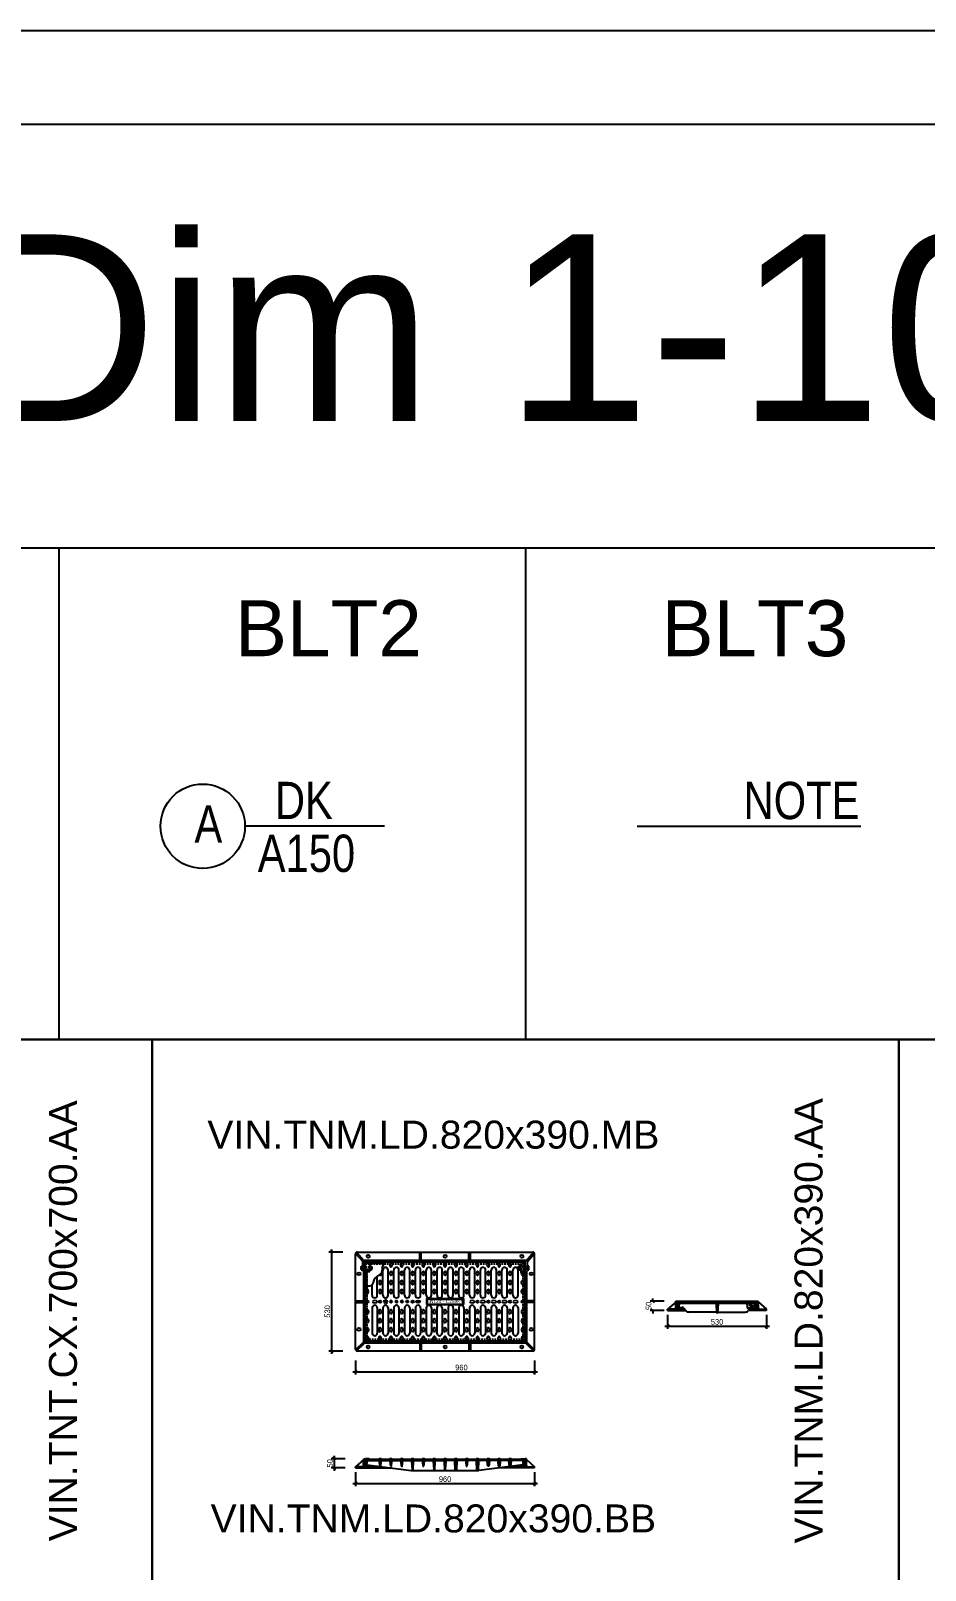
# Model space of a CAD drawing. Header units: feet. Extents: x 0 to 46220, y -100 to 29800.
# Drawn here: x 9349 to 14142, y 21449 to 29700 of the extents above; entities that cross this region are included whole.
import ezdxf
from ezdxf.enums import TextEntityAlignment as Align

# ---------------------------------------------------------------- set-up
doc = ezdxf.new("R2010")
doc.units = ezdxf.units.FT
doc.header["$MEASUREMENT"] = 0
doc.linetypes.add('HIDDEN2', pattern=[4.7625, 3.175, -1.5875])
doc.layers.get('Defpoints').update_dxf_attribs({"color": 8})
for name, color, linetype in [('1', 1, 'Continuous'), ('VHG-140', 140, 'Continuous'), ('VHG-Dim', 140, 'Continuous'), ('VHG-Nap2', 125, 'Continuous'), ('VHG-Nap3', 251, 'Continuous'), ('VHG-Nap4', 7, 'Continuous'), ('VHG-Text', 7, 'Continuous'), ('VHG-Thep', 1, 'Continuous'), ('VHG-VL', 251, 'Continuous')]:
    doc.layers.add(name, color=color, linetype=linetype)
doc.styles.add('Arial', font='arial.ttf')
doc.styles.add('VHG-Unicode.Bold', font='arial.ttf', dxfattribs={"width": 0.8})
doc.styles.add('VHG-Unicode.Regular', font='arial.ttf', dxfattribs={"width": 0.8})
doc.dimstyles.new('VHG1-15', dxfattribs={"dimscale": 150, "dimtxt": 0.2, "dimasz": 0.1, "dimexe": 0.1, "dimexo": 0.1, "dimgap": 0.05, "dimtad": 1, "dimdec": 0, "dimzin": 0, "dimdsep": 46, "dimtxsty": 'VHG-Unicode.Regular', "dimblk": 'OBLIQUE', "dimcen": 0.1, "dimdle": 0.1, "dimclrd": 140, "dimclre": 140, "dimclrt": 7, "dimaunit": 1, "dimadec": 3, "dimazin": 0, "dimtfac": 1, "dimtdec": 0, "dimtix": 1, "dimtofl": 0, "dimtmove": 0, "dimatfit": 3, "dimldrblk": 'DOTSMALL', "dimfxl": 0.4, "dimfxlon": 1, "dimtolj": 1, "dimtzin": 0, "dimarcsym": 0})
pattern_1 = [(45, (-3234.2243, 59992.365), (-3.5355339, 3.5355339), [])]
pattern_2 = [(45, (-3234.2243, 59427.1965), (-3.5355339, 3.5355339), [])]
pattern_3 = [(45, (59992.365, 3925.094), (-3.5355339, 3.5355339), [])]

# ---------------------------------------------------------------- blocks, each defined once
blk = doc.blocks.new('_Oblique')
at = {"layer": 'VHG-Dim', "linetype": 'ByBlock', "lineweight": -2}
blk.add_line((-0.5, -0.5), (0.5, 0.5), dxfattribs=at)
blk = doc.blocks.new('*D384')
at = {"layer": 'Defpoints', "color": 0, "transparency": 16777216}
for p in [(11089.2, 22633.4), (12049.2, 22633.4), (12049.2, 22512.3)]:
    blk.add_point(p, dxfattribs=at)
at = {"layer": 'VHG-Dim', "color": 140, "lineweight": -2, "transparency": 16777216}
for p, q in [((11089.2, 22572.3), (11089.2, 22497.3)), ((12049.2, 22572.3), (12049.2, 22497.3)), ((11074.2, 22512.3), (12064.2, 22512.3))]:
    blk.add_line(p, q, dxfattribs=at)
at = {"layer": 'VHG-Dim', "color": 140, "lineweight": -2, "transparency": 16777216, "xscale": 15, "yscale": 15, "zscale": 15, "rotation": 180}
blk.add_blockref('_Oblique', (11089.2, 22512.3), dxfattribs=at)
at = {"layer": 'VHG-Dim', "color": 140, "lineweight": -2, "transparency": 16777216, "xscale": 15, "yscale": 15, "zscale": 15}
blk.add_blockref('_Oblique', (12049.2, 22512.3), dxfattribs=at)
at = {"layer": 'VHG-Dim', "color": 7, "transparency": 16777216, "insert": (11656.9, 22534.8), "char_height": 30, "attachment_point": 5, "style": 'VHG-Unicode.Regular'}
blk.add_mtext('\\A1;960', dxfattribs=at)
blk = doc.blocks.new('_DotSmall')
at = {"layer": 'VHG-Thep', "linetype": 'ByBlock', "const_width": 0.5}
blk.add_lwpolyline([(-0.0625, 0, 1), (0.0625, 0, 1)], format="xyb", close=True, dxfattribs=at)
blk = doc.blocks.new('*D385')
at = {"layer": 'Defpoints', "color": 0, "transparency": 16777216}
for p in [(11099.2, 23153.4), (10960.8, 22623.4), (11099.2, 22623.4)]:
    blk.add_point(p, dxfattribs=at)
at = {"layer": 'VHG-Dim', "color": 140, "lineweight": -2, "transparency": 16777216}
for p, q in [((11020.8, 23153.4), (10945.8, 23153.4)), ((10960.8, 23168.4), (10960.8, 22608.4)), ((11020.8, 22623.4), (10945.8, 22623.4))]:
    blk.add_line(p, q, dxfattribs=at)
at = {"layer": 'VHG-Dim', "color": 140, "lineweight": -2, "transparency": 16777216, "xscale": 15, "yscale": 15, "zscale": 15}
for p, rotation in [((10960.8, 23153.4), 90), ((10960.8, 22623.4), 270)]:
    blk.add_blockref('_Oblique', p, dxfattribs=dict(at, rotation=rotation))
at = {"layer": 'VHG-Dim', "color": 7, "transparency": 16777216, "insert": (10938.3, 22835.8), "char_height": 30, "attachment_point": 5, "rotation": 90, "style": 'VHG-Unicode.Regular'}
blk.add_mtext('\\A1;530', dxfattribs=at)
blk = doc.blocks.new('*D386')
at = {"layer": 'Defpoints', "color": 0, "transparency": 16777216}
for p in [(11133.2, 22046.5), (10974.6, 21996.5), (11089.2, 21996.5)]:
    blk.add_point(p, dxfattribs=at)
at = {"layer": 'VHG-Dim', "color": 140, "lineweight": -2, "transparency": 16777216}
for p, q in [((11034.6, 22046.5), (10959.6, 22046.5)), ((10974.6, 22061.5), (10974.6, 21981.5)), ((11034.6, 21996.5), (10959.6, 21996.5))]:
    blk.add_line(p, q, dxfattribs=at)
at = {"layer": 'VHG-Dim', "color": 140, "lineweight": -2, "transparency": 16777216, "xscale": 15, "yscale": 15, "zscale": 15}
for p, rotation in [((10974.6, 22046.5), 90), ((10974.6, 21996.5), 270)]:
    blk.add_blockref('_Oblique', p, dxfattribs=dict(at, rotation=rotation))
at = {"layer": 'VHG-Dim', "color": 7, "transparency": 16777216, "insert": (10952.1, 22021.5), "char_height": 30, "attachment_point": 5, "rotation": 90, "style": 'VHG-Unicode.Regular'}
blk.add_mtext('\\A1;50', dxfattribs=at)
blk = doc.blocks.new('VIN.TNM.LD.820x390.MB')
at = {"layer": 'VHG-Nap3', "linetype": 'ByBlock', "ltscale": 3}
h = blk.add_hatch(dxfattribs=at)
h.set_pattern_fill('ANSI31', color=256, scale=40, style=0)
h.set_pattern_definition(pattern_1)
edge = h.paths.add_edge_path()
edge.add_spline(control_points=[(-327.3, 202.3), (-324.9, 205.5), (-322.2, 208.8), (-319.3, 212)], knot_values=[40.641314, 40.641314, 40.641314, 40.641314, 48.293664, 48.293664, 48.293664, 48.293664], degree=3, periodic=0)
edge.add_line((-319.3, 212), (-427, 212))
edge.add_line((-427, 212), (-427, 202.3))
edge.add_line((-427, 202.3), (-327.3, 202.3))
h = blk.add_hatch(dxfattribs=at)
h.set_pattern_fill('ANSI31', color=256, scale=40, style=0)
h.set_pattern_definition(pattern_1)
edge = h.paths.add_edge_path()
edge.add_arc((-412, 157), 5, 90, 180, ccw=False)
edge.add_line((-412, 162), (-404, 162))
edge.add_line((-404, 162), (-404, 171.5))
edge.add_line((-404, 171.5), (-427, 171.5))
edge.add_line((-427, 171.5), (-427, 84.5))
edge.add_spline(control_points=[(-427, 84.5), (-423.6, 84.1), (-420.2, 83.6), (-417, 83.2)], knot_values=[208.523486, 208.523486, 208.523486, 208.523486, 217.838364, 217.838364, 217.838364, 217.838364], degree=3, periodic=0)
edge.add_line((-417, 83.2), (-417, 157))
h = blk.add_hatch(dxfattribs=at)
h.set_pattern_fill('ANSI31', color=256, scale=40, style=0)
h.set_pattern_definition(pattern_1)
h.paths.add_polyline_path([(-316.2, 3.9), (-319, 12.5), (-321.8, 3.9), (-330.9, 3.9), (-323.5, -1.5), (-326.3, -10.1), (-319, -4.8), (-311.7, -10.1), (-314.5, -1.5), (-307.1, 3.9)])
h = blk.add_hatch(dxfattribs=at)
h.set_pattern_fill('ANSI31', color=256, scale=40, style=0)
h.set_pattern_definition(pattern_1)
h.paths.add_polyline_path([(-288, 2.8), (-290, 9), (-292, 2.8), (-298.6, 2.8), (-293.3, -1.1), (-295.3, -7.3), (-290, -3.4), (-284.7, -7.3), (-286.7, -1.1), (-281.4, 2.8)])
h = blk.add_hatch(dxfattribs=at)
h.set_pattern_fill('ANSI31', color=256, scale=40, style=0)
h.set_pattern_definition(pattern_1)
h.paths.add_polyline_path([(-259, 2.8), (-261, 9), (-263, 2.8), (-269.6, 2.8), (-264.3, -1.1), (-266.3, -7.3), (-261, -3.4), (-255.7, -7.3), (-257.7, -1.1), (-252.4, 2.8)])
h = blk.add_hatch(dxfattribs=at)
h.set_pattern_fill('ANSI31', color=256, scale=40, style=0)
h.set_pattern_definition(pattern_1)
h.paths.add_polyline_path([(-230, 2.8), (-232, 9), (-234, 2.8), (-240.6, 2.8), (-235.3, -1.1), (-237.3, -7.3), (-232, -3.4), (-226.7, -7.3), (-228.7, -1.1), (-223.4, 2.8)])
h = blk.add_hatch(dxfattribs=at)
h.set_pattern_fill('ANSI31', color=256, scale=40, style=0)
h.set_pattern_definition(pattern_1)
h.paths.add_polyline_path([(-201, 2.8), (-203, 9), (-205, 2.8), (-211.6, 2.8), (-206.3, -1.1), (-208.3, -7.3), (-203, -3.4), (-197.7, -7.3), (-199.7, -1.1), (-194.4, 2.8)])
at = {"layer": 'VHG-Nap2', "linetype": 'ByBlock', "ltscale": 3}
for p, q in [((-449, 180), (-449, 187.3)), ((-449, 172.7), (-449, 180)), ((-447.6, 190), (-441, 190)), ((-447.6, 184.6), (-441, 184.6)), ((-447.6, 175.4), (-441, 175.4)), ((-447.6, 170), (-441, 170))]:
    blk.add_line(p, q, dxfattribs=at)
at = {"layer": 'VHG-Nap2', "linetype": 'HIDDEN2', "ltscale": 3}
for p, q in [((-441, 187), (-404, 187)), ((-441, 173), (-404, 173)), ((-404, 180), (-404, 187.3)), ((-404, 172.7), (-404, 180)), ((-402.6, 190), (-396, 190)), ((-402.6, 184.6), (-396, 184.6)), ((-402.6, 175.4), (-396, 175.4)), ((-402.6, 170), (-396, 170)), ((-394.6, 180), (-394.6, 187.3)), ((-394.6, 187), (-392, 187)), ((-394.6, 172.7), (-394.6, 180)), ((-394.6, 173), (-392, 173)), ((-392, 187), (-392, 173)), ((-392, 187), (-390.7, 185.3)), ((-392, 173), (-390.7, 174.7)), ((-390.7, 174.7), (-390.7, 185.3)), ((392, 187), (390.7, 185.3)), ((390.7, 174.7), (390.7, 185.3)), ((392, 173), (390.7, 174.7)), ((394.6, 187), (392, 187)), ((392, 187), (392, 173)), ((394.6, 173), (392, 173)), ((394.6, 180), (394.6, 187.3)), ((394.6, 172.7), (394.6, 180)), ((396, 190), (402.6, 190)), ((396, 184.6), (402.6, 184.6)), ((396, 175.4), (402.6, 175.4)), ((396, 170), (402.6, 170)), ((403, 201.5), (427, 201.5)), ((403, 170.5), (427, 170.5)), ((404, 180), (404, 187.3)), ((441, 187), (404, 187)), ((404, 172.7), (404, 180)), ((441, 173), (404, 173)), ((447.6, 190), (441, 190)), ((447.6, 184.6), (441, 184.6)), ((447.6, 175.4), (441, 175.4)), ((447.6, 170), (441, 170)), ((449, 180), (449, 187.3)), ((449, 172.7), (449, 180))]:
    blk.add_line(p, q, dxfattribs=at)
blk.add_lwpolyline([(-427, 202.3), (403, 202.3), (403, 162), (412, 162, -0.414214), (417, 157), (417, -202.3), (-417, -202.3), (-417, 157, -0.414214), (-412, 162), (-404, 162), (-404, 202.3)], format="xyb", dxfattribs=at)
at = {"layer": 'VHG-Nap2', "linetype": 'ByBlock', "ltscale": 3}
for centre, radius, start, end in [((-445.7, 187.3), 3.28, 124.38614, 235.61386), ((-440.9, 180), 8.11, 145.48649, 214.51351), ((-445.7, 172.7), 3.28, 124.38614, 235.61386)]:
    blk.add_arc(centre, radius, start, end, dxfattribs=at)
at = {"layer": 'VHG-Nap2', "linetype": 'HIDDEN2', "ltscale": 3}
for centre, radius, start, end in [((-400.7, 187.3), 3.28, 124.38614, 235.61386), ((-395.9, 180), 8.11, 145.48649, 214.51351), ((-400.7, 172.7), 3.28, 124.38614, 235.61386), ((-397.9, 187.3), 3.28, 304.38614, 55.61386), ((-402.7, 180), 8.11, 325.48649, 34.51351), ((-397.9, 172.7), 3.28, 304.38614, 55.61386), ((397.9, 187.3), 3.28, 124.38614, 235.61386), ((402.7, 180), 8.11, 145.48649, 214.51351), ((397.9, 172.7), 3.28, 124.38614, 235.61386), ((400.7, 187.3), 3.28, 304.38614, 55.61386), ((395.9, 180), 8.11, 325.48649, 34.51351), ((400.7, 172.7), 3.28, 304.38614, 55.61386), ((445.7, 187.3), 3.28, 304.38614, 55.61386), ((440.9, 180), 8.11, 325.48649, 34.51351), ((445.7, 172.7), 3.28, 304.38614, 55.61386)]:
    blk.add_arc(centre, radius, start, end, dxfattribs=at)
at = {"layer": 'VHG-Nap2', "ltscale": 3}
blk.add_open_spline([(-319.3, 212), (-323.9, 206.9), (-343.3, 182.7), (-329.4, 150.1), (-382.9, 131.6), (-388.6, 76.8), (-416, 83.2), (-427, 84.5)], degree=3, knots=[40.641314, 40.641314, 40.641314, 40.641314, 52.832525, 96.236405, 139.884612, 187.848975, 217.838364, 217.838364, 217.838364, 217.838364], dxfattribs=at)
at = {"layer": 'VHG-Nap4', "ltscale": 3}
for p, q in [((-480, -255), (-480, 255)), ((-479.3, 258.6), (-441, 214.9)), ((-473.7, 264.3), (-435.7, 221)), ((-470, 265), (470, 265)), ((-135.8, 221), (-135.8, 265)), ((-127.8, 221), (-127.8, 265)), ((127.8, 221), (127.8, 265)), ((135.8, 221), (135.8, 265)), ((435.7, 221), (473.7, 264.3)), ((441, 214.9), (479.3, 258.6)), ((480, -255), (480, 255)), ((441, 221), (-441, 221)), ((-441, 162.3), (-441, 221)), ((430, 215), (-430, 215)), ((-430, -215), (-430, 215)), ((-427, -212), (-427, 212)), ((427, 212), (-427, 212)), ((-404, 171.5), (-427, 171.5)), ((-333, 34), (-333, 169)), ((-305, 34), (-305, 169)), ((-275, 34), (-275, 169)), ((-247, 34), (-247, 169)), ((-217, 34), (-217, 169)), ((-189, 34), (-189, 169)), ((-159, 34), (-159, 169)), ((-131, 34), (-131, 169)), ((-101, 34), (-101, 169)), ((-73, 34), (-73, 169)), ((-43, 34), (-43, 169)), ((-15, 34), (-15, 169)), ((15, 34), (15, 169)), ((43, 34), (43, 169)), ((73, 34), (73, 169)), ((101, 34), (101, 169)), ((131, 34), (131, 169)), ((159, 34), (159, 169)), ((189, 34), (189, 169)), ((217, 34), (217, 169)), ((247, 34), (247, 169)), ((275, 34), (275, 169)), ((305, 34), (305, 169)), ((333, 34), (333, 169)), ((363, 34), (363, 169)), ((391, 34), (391, 169)), ((427, -212), (427, 212)), ((430, -215), (430, 215)), ((441, 162.3), (441, 221)), ((-441, 162.3), (-436, 162.3)), ((-436, -223), (-436, 162.3)), ((-391, 34), (-391, 92.1)), ((-363, 34), (-363, 135.8)), ((438, -223), (438, 162.3)), ((441, 162.3), (438, 162.3)), ((-480, 4), (-438, 4)), ((-100, 16), (100, 16)), ((-100, 16), (-100, -16)), ((-97.5, 13.5), (97.5, 13.5)), ((-97.5, 13.5), (-97.5, -13.5)), ((97.5, -13.5), (97.5, 13.5)), ((100, -16), (100, 16)), ((480, 4), (438, 4)), ((-480, -4), (-438, -4)), ((-391, -34), (-391, -169)), ((-363, -34), (-363, -169)), ((-333, -34), (-333, -169)), ((-305, -34), (-305, -169)), ((-275, -34), (-275, -169)), ((-247, -34), (-247, -169)), ((-217, -34), (-217, -169)), ((-189, -34), (-189, -169)), ((-159, -34), (-159, -169)), ((-131, -34), (-131, -169)), ((-101, -34), (-101, -169)), ((-100, -16), (100, -16)), ((-97.5, -13.5), (97.5, -13.5)), ((-73, -34), (-73, -169)), ((-44, -34), (-44, -169)), ((-16, -34), (-16, -169)), ((16, -34), (16, -169)), ((44, -34), (44, -169)), ((73, -34), (73, -169)), ((101, -34), (101, -169)), ((131, -34), (131, -169)), ((159, -34), (159, -169)), ((189, -34), (189, -169)), ((217, -34), (217, -169)), ((247, -34), (247, -169)), ((275, -34), (275, -169)), ((305, -34), (305, -169)), ((333, -34), (333, -169)), ((363, -34), (363, -169)), ((391, -34), (391, -169)), ((480, -4), (438, -4)), ((-479.3, -258.7), (-436, -215.3)), ((-473.7, -264.3), (-432.3, -223)), ((438, -223), (-436, -223)), ((430, -215), (-430, -215)), ((427, -212), (-427, -212)), ((-135.8, -223), (-135.8, -265)), ((-127.8, -223), (-127.8, -265)), ((127.8, -223), (127.8, -265)), ((135.8, -223), (135.8, -265)), ((473.7, -264.3), (432.3, -223)), ((479.3, -258.7), (438, -217.3)), ((470, -265), (-470, -265))]:
    blk.add_line(p, q, dxfattribs=at)
at = {"layer": 'VHG-Nap4'}
for p, q in [((-330.9, 3.9), (-321.8, 3.9)), ((-330.9, 3.9), (-323.5, -1.5)), ((-319, 12.5), (-321.8, 3.9)), ((-319, 12.5), (-316.2, 3.9)), ((-316.2, 3.9), (-307.1, 3.9)), ((-307.1, 3.9), (-314.5, -1.5)), ((-298.6, 2.8), (-292, 2.8)), ((-298.6, 2.8), (-293.3, -1.1)), ((-290, 9), (-292, 2.8)), ((-290, 9), (-288, 2.8)), ((-288, 2.8), (-281.4, 2.8)), ((-281.4, 2.8), (-286.7, -1.1)), ((-269.6, 2.8), (-263, 2.8)), ((-269.6, 2.8), (-264.3, -1.1)), ((-261, 9), (-263, 2.8)), ((-261, 9), (-259, 2.8)), ((-259, 2.8), (-252.4, 2.8)), ((-252.4, 2.8), (-257.7, -1.1)), ((-240.6, 2.8), (-234, 2.8)), ((-240.6, 2.8), (-235.3, -1.1)), ((-232, 9), (-234, 2.8)), ((-232, 9), (-230, 2.8)), ((-230, 2.8), (-223.4, 2.8)), ((-223.4, 2.8), (-228.7, -1.1)), ((-211.6, 2.8), (-205, 2.8)), ((-211.6, 2.8), (-206.3, -1.1)), ((-203, 9), (-205, 2.8)), ((-203, 9), (-201, 2.8)), ((-201, 2.8), (-194.4, 2.8)), ((-194.4, 2.8), (-199.7, -1.1)), ((-323.5, -1.5), (-326.3, -10.1)), ((-319, -4.8), (-326.3, -10.1)), ((-319, -4.8), (-311.7, -10.1)), ((-314.5, -1.5), (-311.7, -10.1)), ((-293.3, -1.1), (-295.3, -7.3)), ((-290, -3.4), (-295.3, -7.3)), ((-290, -3.4), (-284.7, -7.3)), ((-286.7, -1.1), (-284.7, -7.3)), ((-264.3, -1.1), (-266.3, -7.3)), ((-261, -3.4), (-266.3, -7.3)), ((-261, -3.4), (-255.7, -7.3)), ((-257.7, -1.1), (-255.7, -7.3)), ((-235.3, -1.1), (-237.3, -7.3)), ((-232, -3.4), (-237.3, -7.3)), ((-232, -3.4), (-226.7, -7.3)), ((-228.7, -1.1), (-226.7, -7.3)), ((-206.3, -1.1), (-208.3, -7.3)), ((-203, -3.4), (-208.3, -7.3)), ((-203, -3.4), (-197.7, -7.3)), ((-199.7, -1.1), (-197.7, -7.3))]:
    blk.add_line(p, q, dxfattribs=at)
at = {"layer": 'VHG-Nap4', "linetype": 'ByBlock', "ltscale": 3}
for centre, radius in [((-411.8, 242.8), 7.92), ((0, 242.8), 7.92), ((411.8, 242.8), 7.92), ((-461.4, 148.8), 7.92), ((461.4, 148.8), 7.92), ((-416, 0), 6), ((-348, 0), 6), ((-174, 0), 6), ((174, 0), 6), ((232, 0), 6), ((290, 0), 6), ((348, 0), 6), ((416, 0), 6), ((-461.4, -148.8), 7.92), ((461.4, -148.8), 7.92), ((-411.8, -242.8), 7.92), ((0, -242.8), 7.92), ((411.8, -242.8), 7.92)]:
    blk.add_circle(centre, radius, dxfattribs=at)
for centre, radius, start, end in [((-470, 255), 10, 90, 180), ((470, 255), 10, 0, 90), ((-319, 169), 14, 0, 180), ((-261, 169), 14, 0, 180), ((-203, 169), 14, 0, 180), ((-145, 169), 14, 0, 180), ((-87, 169), 14, 0, 180), ((-29, 169), 14, 0, 180), ((29, 169), 14, 0, 180), ((87, 169), 14, 0, 180), ((145, 169), 14, 0, 180), ((203, 169), 14, 0, 180), ((261, 169), 14, 0, 180), ((319, 169), 14, 0, 180), ((377, 169), 14, 0, 180), ((-377, 34), 14, 180, 0), ((-319, 34), 14, 180, 0), ((-261, 34), 14, 180, 0), ((-203, 34), 14, 180, 0), ((-145, 34), 14, 180, 0), ((-87, 34), 14, 180, 0), ((-29, 34), 14, 180, 0), ((29, 34), 14, 180, 0), ((87, 34), 14, 180, 0), ((145, 34), 14, 180, 0), ((203, 34), 14, 180, 0), ((261, 34), 14, 180, 0), ((319, 34), 14, 180, 0), ((377, 34), 14, 180, 0), ((-377, -34), 14, 0, 180), ((-319, -34), 14, 0, 180), ((-261, -34), 14, 0, 180), ((-203, -34), 14, 0, 180), ((-145, -34), 14, 0, 180), ((-87, -34), 14, 0, 180), ((-30, -34), 14, 0, 180), ((30, -34), 14, 0, 180), ((87, -34), 14, 0, 180), ((145, -34), 14, 0, 180), ((203, -34), 14, 0, 180), ((261, -34), 14, 0, 180), ((319, -34), 14, 0, 180), ((377, -34), 14, 0, 180), ((-377, -169), 14, 180, 0), ((-319, -169), 14, 180, 0), ((-261, -169), 14, 180, 0), ((-203, -169), 14, 180, 0), ((-145, -169), 14, 180, 0), ((-87, -169), 14, 180, 0), ((-30, -169), 14, 180, 0), ((30, -169), 14, 180, 0), ((87, -169), 14, 180, 0), ((145, -169), 14, 180, 0), ((203, -169), 14, 180, 0), ((261, -169), 14, 180, 0), ((319, -169), 14, 180, 0), ((377, -169), 14, 180, 0), ((-470, -255), 10, 180, 270), ((470, -255), 10, 270, 0)]:
    blk.add_arc(centre, radius, start, end, dxfattribs=at)
at = {"layer": 'VHG-Nap4', "linetype": 'ByBlock', "ltscale": 3, "extrusion": (0, 0, -1)}
for centre, major_axis in [((-290, 197), (0, 12.5)), ((-232, 197), (0, 12.5)), ((-174, 197), (0, 12.5)), ((-116, 197), (0, 12.5)), ((-58, 197), (0, 12.5)), ((0, 197), (0, 12.5)), ((58, 197), (0, 12.5)), ((116, 197), (0, 12.5)), ((174, 197), (0, 12.5)), ((232, 197), (0, 12.5)), ((290, 197), (0, 12.5)), ((348, 197), (0, 12.5)), ((-348, 103), (0, 12.5)), ((-290, 151.5), (0, 12.5)), ((-290, 103), (0, 12.5)), ((-232, 151.5), (0, 12.5)), ((-232, 103), (0, 12.5)), ((-174, 151.5), (0, 12.5)), ((-174, 103), (0, 12.5)), ((-116, 151.5), (0, 12.5)), ((-116, 103), (0, 12.5)), ((-58, 151.5), (0, 12.5)), ((-58, 103), (0, 12.5)), ((0, 151.5), (0, 12.5)), ((0, 103), (0, 12.5)), ((58, 151.5), (0, 12.5)), ((58, 103), (0, 12.5)), ((116, 151.5), (0, 12.5)), ((116, 103), (0, 12.5)), ((174, 151.5), (0, 12.5)), ((174, 103), (0, 12.5)), ((232, 151.5), (0, 12.5)), ((232, 103), (0, 12.5)), ((290, 151.5), (0, 12.5)), ((290, 103), (0, 12.5)), ((348, 151.5), (0, 12.5)), ((348, 103), (0, 12.5)), ((-416, 54.5), (0, 12.5)), ((-377, 0), (-12.5, 0)), ((-348, 54.5), (0, 12.5)), ((-290, 54.5), (0, 12.5)), ((-232, 54.5), (0, 12.5)), ((-174, 54.5), (0, 12.5)), ((-116, 54.5), (0, 12.5)), ((-58, 54.5), (0, 12.5)), ((0, 54.5), (0, 12.5)), ((58, 54.5), (0, 12.5)), ((116, 54.5), (0, 12.5)), ((145, 0), (-12.5, 0)), ((174, 54.5), (0, 12.5)), ((203, 0), (-12.5, 0)), ((232, 54.5), (0, 12.5)), ((261, 0), (-12.5, 0)), ((290, 54.5), (0, 12.5)), ((319, 0), (-12.5, 0)), ((348, 54.5), (0, 12.5)), ((377, 0), (-12.5, 0)), ((416, -54.5), (0, -12.5)), ((416, -103), (0, -12.5)), ((416, -151.5), (0, -12.5)), ((416, -197), (0, -12.5))]:
    blk.add_ellipse(centre, major_axis=major_axis, ratio=0.48, dxfattribs=at)
at = {"layer": 'VHG-Nap4', "linetype": 'ByBlock', "ltscale": 3}
for centre, major_axis in [((416, 197), (0, 12.5)), ((416, 151.5), (0, 12.5)), ((416, 103), (0, 12.5)), ((-145, 0), (12.5, 0)), ((416, 54.5), (0, 12.5)), ((-416, -54.5), (0, -12.5)), ((-348, -54.5), (0, -12.5)), ((-290, -54.5), (0, -12.5)), ((-232, -54.5), (0, -12.5)), ((-174, -54.5), (0, -12.5)), ((-116, -54.5), (0, -12.5)), ((-58, -54.5), (0, -12.5)), ((0, -54.5), (0, -12.5)), ((58, -54.5), (0, -12.5)), ((116, -54.5), (0, -12.5)), ((174, -54.5), (0, -12.5)), ((232, -54.5), (0, -12.5)), ((290, -54.5), (0, -12.5)), ((348, -54.5), (0, -12.5)), ((-416, -103), (0, -12.5)), ((-416, -151.5), (0, -12.5)), ((-348, -103), (0, -12.5)), ((-348, -151.5), (0, -12.5)), ((-290, -103), (0, -12.5)), ((-290, -151.5), (0, -12.5)), ((-232, -103), (0, -12.5)), ((-232, -151.5), (0, -12.5)), ((-174, -103), (0, -12.5)), ((-174, -151.5), (0, -12.5)), ((-116, -103), (0, -12.5)), ((-116, -151.5), (0, -12.5)), ((-58, -103), (0, -12.5)), ((-58, -151.5), (0, -12.5)), ((0, -103), (0, -12.5)), ((0, -151.5), (0, -12.5)), ((58, -103), (0, -12.5)), ((58, -151.5), (0, -12.5)), ((116, -103), (0, -12.5)), ((116, -151.5), (0, -12.5)), ((174, -103), (0, -12.5)), ((174, -151.5), (0, -12.5)), ((232, -103), (0, -12.5)), ((232, -151.5), (0, -12.5)), ((290, -103), (0, -12.5)), ((290, -151.5), (0, -12.5)), ((348, -103), (0, -12.5)), ((348, -151.5), (0, -12.5)), ((-416, -197), (0, -12.5)), ((-348, -197), (0, -12.5)), ((-290, -197), (0, -12.5)), ((-232, -197), (0, -12.5)), ((-174, -197), (0, -12.5)), ((-116, -197), (0, -12.5)), ((-58, -197), (0, -12.5)), ((0, -197), (0, -12.5)), ((58, -197), (0, -12.5)), ((116, -197), (0, -12.5)), ((174, -197), (0, -12.5)), ((232, -197), (0, -12.5)), ((290, -197), (0, -12.5)), ((348, -197), (0, -12.5))]:
    blk.add_ellipse(centre, major_axis=major_axis, ratio=0.48, dxfattribs=at)
at = {"layer": 'VHG-Nap4', "linetype": 'ByBlock', "ltscale": 3, "extrusion": (0, 0, -1)}
blk.add_ellipse((-348, 151.5), major_axis=(0, 12.5), ratio=0.48, start_param=1.471478, end_param=3.985446, dxfattribs=at)
at = {"layer": 'VHG-Nap4', "linetype": 'ByBlock', "ltscale": 3, "insert": (2, 0.9), "char_height": 17, "width": 218.95, "attachment_point": 5, "style": 'Arial'}
blk.add_mtext('{\\fArial|b0|i0|c163|p34;\\W0.9;\\T1.1;EN124 - C250KN}', dxfattribs=at)
blk = doc.blocks.new('VIN.TNM.LD.820x390.BB')
at = {"layer": 'VHG-Nap3', "linetype": 'ByBlock', "ltscale": 3}
h = blk.add_hatch(dxfattribs=at)
h.set_pattern_fill('ANSI31', color=256, scale=40, style=0)
h.set_pattern_definition([(45, (-45522.913, 5563.6925), (-3.5355339, 3.5355339), [])])
h.paths.add_polyline_path([(-426, -40), (-427, -40, -0.406912), (-429, -38), (-430, 0), (-436, 0), (-436.9, -38.1, -0.40742), (-441.9, -43), (-480, -43), (-480, -50), (-409, -50), (-409, -40)])
h = blk.add_hatch(dxfattribs=at)
h.set_pattern_fill('ANSI31', color=256, scale=40, style=0)
h.set_pattern_definition(pattern_2)
h.paths.add_polyline_path([(-412, -3), (-412, 0), (-427, 0), (-427, -3), (-425.5, -38), (-419.5, -38), (-418.2, -14.3, -0.398872), (-413.3, -9.5), (-391, -9.5), (-391, -3)])
h = blk.add_hatch(dxfattribs=at)
h.set_pattern_fill('ANSI31', color=256, scale=40, style=0)
h.set_pattern_definition(pattern_2)
h.paths.add_polyline_path([(412, -3), (391, -3), (391, -9.5), (413.3, -9.5, -0.398872), (418.2, -14.3), (419.5, -38), (425.5, -38), (427, -3), (427, 0), (412, 0)])
h = blk.add_hatch(dxfattribs=at)
h.set_pattern_fill('ANSI31', color=256, scale=40, style=0)
h.set_pattern_definition(pattern_2)
h.paths.add_polyline_path([(436.9, -38.1), (436, 0), (430, 0), (429, -38, -0.406912), (427, -40), (409, -40), (409, -50), (480, -50), (480, -43), (441.9, -43, -0.40742)])
h = blk.add_hatch(dxfattribs=at)
h.set_pattern_fill('ANSI31', color=256, scale=40, style=0)
h.set_pattern_definition(pattern_2)
h.paths.add_polyline_path([(-131, -3), (-131, -9.5), (-126.5, -9.5, -0.386632), (-121.6, -14.1), (-119, -41), (-113, -41), (-110.4, -14.1, -0.386632), (-105.5, -9.5), (-101, -9.5), (-101, -3)])
h.paths.add_polyline_path([(-179.7, -14.2), (-177, -58), (-171, -58), (-168.3, -14.2, -0.396217), (-163.3, -9.5), (-159, -9.5), (-159, -3), (-189, -3), (-189, -9.5), (-184.7, -9.5, -0.396217)])
h.paths.add_polyline_path([(-247, -3), (-247, -9.5), (-242.5, -9.5, -0.386632), (-237.6, -14.1), (-235, -41), (-229, -41), (-226.4, -14.1, -0.386632), (-221.5, -9.5), (-217, -9.5), (-217, -3)])
h.paths.add_polyline_path([(-305, -3), (-305, -9.5), (-300.5, -9.5, -0.386632), (-295.6, -14.1), (-293, -41), (-287, -41), (-284.4, -14.1, -0.386632), (-279.5, -9.5), (-275, -9.5), (-275, -3)])
h.paths.add_polyline_path([(-337.5, -9.5), (-333, -9.5), (-333, -3), (-363, -3), (-363, -9.5), (-358.5, -9.5, -0.386632), (-353.6, -14.1), (-351, -41), (-345, -41), (-342.4, -14.1, -0.386632)])
h = blk.add_hatch(dxfattribs=at)
h.set_pattern_fill('ANSI31', color=256, scale=40, style=0)
h.set_pattern_definition(pattern_2)
h.paths.add_polyline_path([(358.5, -9.5), (363, -9.5), (363, -3), (333, -3), (333, -9.5), (337.5, -9.5, -0.386632), (342.4, -14.1), (345, -41), (351, -41), (353.6, -14.1, -0.386632)])
h.paths.add_polyline_path([(300.5, -9.5), (305, -9.5), (305, -3), (275, -3), (275, -9.5), (279.5, -9.5, -0.386632), (284.4, -14.1), (287, -41), (293, -41), (295.6, -14.1, -0.386632)])
h.paths.add_polyline_path([(226.4, -14.1), (229, -41), (235, -41), (237.6, -14.1, -0.386632), (242.5, -9.5), (247, -9.5), (247, -3), (217, -3), (217, -9.5), (221.5, -9.5, -0.386632)])
h.paths.add_polyline_path([(184.7, -9.5), (189, -9.5), (189, -3), (159, -3), (159, -9.5), (163.3, -9.5, -0.396217), (168.3, -14.2), (171, -58), (177, -58), (179.7, -14.2, -0.396217)])
h.paths.add_polyline_path([(110.4, -14.1), (113, -41), (119, -41), (121.6, -14.1, -0.386632), (126.5, -9.5), (131, -9.5), (131, -3), (101, -3), (101, -9.5), (105.5, -9.5, -0.386632)])
h.paths.add_polyline_path([(52.3, -14.2), (55, -58), (61, -58), (63.7, -14.2, -0.396217), (68.7, -9.5), (73, -9.5), (73, -3), (43, -3), (43, -9.5), (47.3, -9.5, -0.396217)])
h.paths.add_polyline_path([(-5.7, -14.2), (-3, -58), (3, -58), (5.7, -14.2, -0.396217), (10.7, -9.5), (15, -9.5), (15, -3), (0, -3), (-15, -3), (-15, -9.5), (-10.7, -9.5, -0.396217)])
h.paths.add_polyline_path([(-63.7, -14.2), (-61, -58), (-55, -58), (-52.3, -14.2, -0.396217), (-47.3, -9.5), (-43, -9.5), (-43, -3), (-73, -3), (-73, -9.5), (-68.7, -9.5, -0.396217)])
at = {"layer": 'VHG-Nap4'}
for p, q in [((-436.9, -38.1), (-436, 0)), ((-429, -38), (-430, 0)), ((-342.9, 0), (-353.1, 0)), ((-284.9, 0), (-295.1, 0)), ((-226.9, 0), (-237.1, 0)), ((-168.9, 0), (-179.1, 0)), ((-110.9, 0), (-121.1, 0)), ((-52.9, 0), (-63.1, 0)), ((5.1, 0), (-5.1, 0)), ((63.1, 0), (52.9, 0)), ((121.1, 0), (110.9, 0)), ((179.1, 0), (168.9, 0)), ((237.1, 0), (226.9, 0)), ((295.1, 0), (284.9, 0)), ((353.1, 0), (342.9, 0)), ((429, -38), (430, 0)), ((436.9, -38.1), (436, 0)), ((-436.1, -5), (-480, -43)), ((-441.9, -43), (-480, -43)), ((-412, -3), (412, -3)), ((-409, -50), (-409, -40)), ((-181.7, -63), (181.7, -63)), ((409, -50), (409, -40)), ((436.1, -5), (480, -43)), ((441.9, -43), (480, -43))]:
    blk.add_line(p, q, dxfattribs=at)
at = {"layer": 'VHG-Nap4', "ltscale": 3}
for p, q in [((-436, 0), (-430, 0)), ((-406, 0), (-427, 0)), ((-427, 0), (-427, -3)), ((-412, -3), (-412, 0)), ((-406, -3), (-406, 0)), ((406, -3), (406, 0)), ((406, 0), (427, 0)), ((412, -3), (412, 0)), ((427, 0), (427, -3)), ((436, 0), (430, 0)), ((-480, -50), (-480, -43)), ((-480, -50), (-284.7, -50)), ((-427, -3), (-425.5, -38)), ((-427, -40), (-363.9, -40)), ((-425.5, -38), (-419.5, -38)), ((-419.5, -38), (-418.2, -14.3)), ((-419.2, -33), (-181.7, -63)), ((-413.3, -9.5), (-358.5, -9.5)), ((-391, -3), (-391, -9.5)), ((-363, -9.5), (-363, -3)), ((-353.6, -0.4), (-354, -3)), ((-353.6, -14.1), (-351, -41)), ((-351, -41), (-345, -41)), ((-345, -41), (-342.4, -14.1)), ((-342.4, -0.4), (-342, -3)), ((-337.5, -9.5), (-300.5, -9.5)), ((-333, -3), (-333, -9.5)), ((-305, -9.5), (-305, -3)), ((-295.6, -0.4), (-296, -3)), ((-295.6, -14.1), (-293, -41)), ((-293, -41), (-287, -41)), ((-287, -41), (-284.4, -14.1)), ((-284.4, -0.4), (-284, -3)), ((-279.5, -9.5), (-242.5, -9.5)), ((-275, -3), (-275, -9.5)), ((-247, -9.5), (-247, -3)), ((-237.6, -0.4), (-238, -3)), ((-237.6, -14.1), (-235, -41)), ((-235, -41), (-229, -41)), ((-229, -41), (-226.4, -14.1)), ((-226.4, -0.4), (-226, -3)), ((-221.5, -9.5), (-184.5, -9.5)), ((-217, -3), (-217, -9.5)), ((-189, -9.5), (-189, -3)), ((-179.6, -0.4), (-180, -3)), ((-179.7, -14.2), (-177, -58)), ((-177, -58), (-171, -58)), ((-171, -58), (-168.3, -14.2)), ((-168.4, -0.4), (-168, -3)), ((-163.5, -9.5), (-126.7, -9.5)), ((-159, -3), (-159, -9.5)), ((-131, -9.5), (-131, -3)), ((-121.6, -0.4), (-122, -3)), ((-121.6, -14.1), (-119, -41)), ((-119, -41), (-113, -41)), ((-113, -41), (-110.4, -14.1)), ((-110.4, -0.4), (-110, -3)), ((-105.3, -9.5), (-68.7, -9.5)), ((-101, -3), (-101, -9.5)), ((-73, -9.5), (-73, -3)), ((-63.6, -0.4), (-64, -3)), ((-63.7, -14.2), (-61, -58)), ((-61, -58), (-55, -58)), ((-55, -58), (-52.3, -14.2)), ((-52.4, -0.4), (-52, -3)), ((-47.3, -9.5), (-10.7, -9.5)), ((-43, -3), (-43, -9.5)), ((-15, -9.5), (-15, -3)), ((-5.6, -0.4), (-6, -3)), ((-5.7, -14.2), (-3, -58)), ((-3, -58), (3, -58)), ((3, -58), (5.7, -14.2)), ((5.6, -0.4), (6, -3)), ((47.3, -9.5), (10.7, -9.5)), ((15, -3), (15, -9.5)), ((43, -9.5), (43, -3)), ((52.4, -0.4), (52, -3)), ((55, -58), (52.3, -14.2)), ((55, -58), (61, -58)), ((63.7, -14.2), (61, -58)), ((63.6, -0.4), (64, -3)), ((105.3, -9.5), (68.7, -9.5)), ((73, -3), (73, -9.5)), ((101, -9.5), (101, -3)), ((110.4, -0.4), (110, -3)), ((110.4, -14.1), (113, -41)), ((113, -41), (119, -41)), ((119, -41), (121.6, -14.1)), ((121.6, -0.4), (122, -3)), ((163.5, -9.5), (126.7, -9.5)), ((131, -3), (131, -9.5)), ((159, -9.5), (159, -3)), ((168.4, -0.4), (168, -3)), ((171, -58), (168.3, -14.2)), ((171, -58), (177, -58)), ((179.7, -14.2), (177, -58)), ((179.6, -0.4), (180, -3)), ((419.2, -33), (181.7, -63)), ((221.5, -9.5), (184.5, -9.5)), ((189, -3), (189, -9.5)), ((217, -9.5), (217, -3)), ((226.4, -0.4), (226, -3)), ((229, -41), (226.4, -14.1)), ((235, -41), (229, -41)), ((237.6, -14.1), (235, -41)), ((237.6, -0.4), (238, -3)), ((279.5, -9.5), (242.5, -9.5)), ((247, -3), (247, -9.5)), ((275, -9.5), (275, -3)), ((284.4, -0.4), (284, -3)), ((287, -41), (284.4, -14.1)), ((480, -50), (284.7, -50)), ((293, -41), (287, -41)), ((295.6, -14.1), (293, -41)), ((295.6, -0.4), (296, -3)), ((337.5, -9.5), (300.5, -9.5)), ((305, -3), (305, -9.5)), ((333, -9.5), (333, -3)), ((342.4, -0.4), (342, -3)), ((345, -41), (342.4, -14.1)), ((351, -41), (345, -41)), ((353.6, -14.1), (351, -41)), ((353.6, -0.4), (354, -3)), ((413.3, -9.5), (358.5, -9.5)), ((363, -3), (363, -9.5)), ((427, -40), (363.9, -40)), ((391, -9.5), (391, -3)), ((419.5, -38), (418.2, -14.3)), ((425.5, -38), (419.5, -38)), ((427, -3), (425.5, -38)), ((480, -50), (480, -43))]:
    blk.add_line(p, q, dxfattribs=at)
at = {"layer": 'VHG-Nap4', "linetype": 'ByBlock'}
for centre, radius, start, end in [((-353.1, -0.5), 0.5, 90, 170.53768), ((-295.1, -0.5), 0.5, 90, 170.53768), ((-237.1, -0.5), 0.5, 90, 170.53768), ((-179.1, -0.5), 0.5, 90, 170.53768), ((-121.1, -0.5), 0.5, 90, 170.53768), ((-63.1, -0.5), 0.5, 90, 170.53768), ((-5.1, -0.5), 0.5, 90, 170.53768), ((52.9, -0.5), 0.5, 90, 170.53768), ((110.9, -0.5), 0.5, 90, 170.53768), ((168.9, -0.5), 0.5, 90, 170.53768), ((226.9, -0.5), 0.5, 90, 170.53768), ((284.9, -0.5), 0.5, 90, 170.53768), ((342.9, -0.5), 0.5, 90, 170.53768), ((-441.9, -38), 5, 270, 358.66778), ((427, -38), 2, 270, 358.5679), ((441.9, -38), 5, 181.33222, 270)]:
    blk.add_arc(centre, radius, start, end, dxfattribs=at)
at = {"layer": 'VHG-Nap4', "linetype": 'ByBlock', "ltscale": 3}
for centre, radius, start, end in [((-342.9, -0.5), 0.5, 9.46232, 90), ((-284.9, -0.5), 0.5, 9.46232, 90), ((-226.9, -0.5), 0.5, 9.46232, 90), ((-168.9, -0.5), 0.5, 9.46232, 90), ((-110.9, -0.5), 0.5, 9.46232, 90), ((-52.9, -0.5), 0.5, 9.46232, 90), ((5.1, -0.5), 0.5, 9.46232, 90), ((63.1, -0.5), 0.5, 9.46232, 90), ((121.1, -0.5), 0.5, 9.46232, 90), ((179.1, -0.5), 0.5, 9.46232, 90), ((237.1, -0.5), 0.5, 9.46232, 90), ((295.1, -0.5), 0.5, 9.46232, 90), ((353.1, -0.5), 0.5, 9.46232, 90), ((-427, -38), 2, 181.4321, 270), ((-413.3, -14.5), 5, 90, 176.98272), ((-358.5, -14.5), 5, 5.44765, 90), ((-337.5, -14.5), 5, 90, 174.55235), ((-300.5, -14.5), 5, 5.44765, 90), ((-279.5, -14.5), 5, 90, 174.55235), ((-242.5, -14.5), 5, 5.44765, 90), ((-221.5, -14.5), 5, 90, 174.55235), ((-184.7, -14.5), 5, 3.54266, 90), ((-163.3, -14.5), 5, 90, 176.45734), ((-126.5, -14.5), 5, 5.44765, 90), ((-105.5, -14.5), 5, 90, 174.55235), ((-68.7, -14.5), 5, 3.54266, 90), ((-47.3, -14.5), 5, 90, 176.45734), ((-10.7, -14.5), 5, 3.54266, 90), ((10.7, -14.5), 5, 90, 176.45734), ((47.3, -14.5), 5, 3.54266, 90), ((68.7, -14.5), 5, 90, 176.45734), ((105.5, -14.5), 5, 5.44765, 90), ((126.5, -14.5), 5, 90, 174.55235), ((163.3, -14.5), 5, 3.54266, 90), ((184.7, -14.5), 5, 90, 176.45734), ((221.5, -14.5), 5, 5.44765, 90), ((242.5, -14.5), 5, 90, 174.55235), ((279.5, -14.5), 5, 5.44765, 90), ((300.5, -14.5), 5, 90, 174.55235), ((337.5, -14.5), 5, 5.44765, 90), ((358.5, -14.5), 5, 90, 174.55235), ((413.3, -14.5), 5, 3.01728, 90)]:
    blk.add_arc(centre, radius, start, end, dxfattribs=at)
blk = doc.blocks.new('VIN.TNM.LD.820x390.AA')
at = {"layer": 'VHG-Nap3', "linetype": 'ByBlock', "ltscale": 3}
h = blk.add_hatch(dxfattribs=at)
h.set_pattern_fill('ANSI31', color=256, scale=40, style=0)
h.set_pattern_definition(pattern_3)
h.paths.add_polyline_path([(-194, -50), (-194, -40), (-212, -40, -0.406912), (-214, -38), (-215, 0), (-221, 0), (-221.9, -38.1, -0.40742), (-226.9, -43), (-265, -43), (-265, -50)])
h = blk.add_hatch(dxfattribs=at)
h.set_pattern_fill('ANSI31', color=256, scale=40, angle=-90, style=0)
h.set_pattern_definition([(315, (59992.365, 3925.094), (3.5355339, 3.5355339), [])])
h.paths.add_polyline_path([(212, -38), (212, -3), (183, -3), (183, -10), (197.7, -10, -0.373238), (202.6, -14.3), (206, -38)])
h.paths.add_polyline_path([(3, -63), (5.8, -14.7, -0.398895), (10.7, -10), (20, -10), (20, -3), (-20, -3), (-20, -10), (-10.7, -10, -0.398895), (-5.8, -14.7), (-3, -63)])
h.paths.add_polyline_path([(-206, -38), (-202.6, -14.3, -0.373238), (-197.7, -10), (-183, -10), (-183, -3), (-197, -3), (-197, 0), (-212, 0), (-212, -38)])
h = blk.add_hatch(dxfattribs=at)
h.set_pattern_fill('ANSI31', color=256, scale=40, style=0)
h.set_pattern_definition(pattern_3)
h.paths.add_polyline_path([(265, -50), (265, -43), (226.9, -43, -0.40742), (221.9, -38.1), (221, 0), (215, 0), (214, -38, -0.406912), (212, -40), (194, -40), (194, -50)])
at = {"layer": 'VHG-Nap4'}
for p, q in [((-221.9, -38.1), (-221, 0)), ((-214, -38), (-215, 0)), ((214, -38), (215, 0)), ((221.9, -38.1), (221, 0)), ((-221.1, -5), (-265, -43)), ((-226.9, -43), (-265, -43)), ((-194, -50), (-194, -40)), ((180, -24.3), (180, -11.3)), ((194, -50), (194, -40)), ((221.1, -5), (265, -43)), ((226.9, -43), (265, -43))]:
    blk.add_line(p, q, dxfattribs=at)
at = {"layer": 'VHG-Nap4', "ltscale": 3}
for p, q in [((-221, 0), (221, 0)), ((-212, 0), (-212, -38)), ((-197, 0), (-197, -3)), ((-184.5, 0), (-184.5, -3)), ((-164, 0), (-164, -3)), ((-139, -3), (-139, 0)), ((-115.5, 0), (-115.5, -3)), ((-90.5, -3), (-90.5, 0)), ((-67, 0), (-67, -3)), ((-42, -3), (-42, 0)), ((-6, 0), (-6, -3)), ((6, 0), (6, -3)), ((42, -3), (42, 0)), ((67, 0), (67, -3)), ((90.5, -3), (90.5, 0)), ((115.5, 0), (115.5, -3)), ((139, -3), (139, 0)), ((164, 0), (164, -3)), ((184.5, 0), (184.5, -3)), ((197, 0), (197, -3)), ((212, 0), (212, -38)), ((-265, -50), (-265, -43)), ((-265, -50), (-167.5, -50)), ((-212, -38), (-206, -38)), ((-212, -40), (-176.8, -40)), ((-202.6, -14.3), (-206, -38)), ((-205.3, -33), (-187.7, -33)), ((-197.7, -10), (-10.7, -10)), ((-197, -3), (212, -3)), ((-183, -3), (-183, -10)), ((-180.4, -36.2), (-165.9, -51.7)), ((-3.3, -58), (-151.3, -58)), ((-20, -3), (-20, -10)), ((-5.8, -14.7), (-3, -63)), ((-3, -63), (3, -63)), ((5.8, -14.7), (3, -63)), ((3.3, -58), (151.3, -58)), ((10.7, -10), (197.7, -10)), ((20, -3), (20, -10)), ((159, -10), (161.7, -33.6)), ((178.7, -38), (165.9, -51.7)), ((212, -38), (166.7, -38)), ((265, -50), (167.5, -50)), ((212, -40), (176.8, -40)), ((194.5, -26), (179.5, -26)), ((183, -3), (183, -10)), ((202.6, -14.3), (206, -38)), ((265, -50), (265, -43))]:
    blk.add_line(p, q, dxfattribs=at)
at = {"layer": 'VHG-Nap4', "linetype": 'ByBlock', "ltscale": 3}
blk.add_circle((180, -18), 6, dxfattribs=at)
at = {"layer": 'VHG-Nap4', "linetype": 'ByBlock'}
for centre, start, end in [((-226.9, -38), 270, 358.66778), ((226.9, -38), 181.33222, 270)]:
    blk.add_arc(centre, 5, start, end, dxfattribs=at)
at = {"layer": 'VHG-Nap4', "linetype": 'ByBlock', "ltscale": 3}
for centre, radius, start, end in [((-212, -38), 2, 181.4321, 270), ((-197.7, -15), 5, 90, 171.8699), ((-187.7, -43), 10, 43.05655, 90), ((-151.3, -38), 20, 223.05655, 270), ((-10.7, -15), 5, 3.01279, 90), ((10.7, -15), 5, 90, 176.98721), ((151.3, -38), 20, 270, 316.94345), ((166.7, -33), 5, 186.53916, 270), ((179.5, -18), 8, 90, 270), ((194.5, -18), 8, 270, 90), ((197.7, -15), 5, 8.1301, 90), ((212, -38), 2, 270, 358.5679)]:
    blk.add_arc(centre, radius, start, end, dxfattribs=at)
blk = doc.blocks.new('BLT3')
at = {"layer": 'VHG-Dim'}
blk.add_line((0, 0), (1200, 0), dxfattribs=at)
at = {"layer": 'VHG-Text', "style": 'VHG-Unicode.Regular', "width": 0.8}
blk.add_attdef('NOTE', text='', height=200, dxfattribs=at).set_placement((1192, 38), align=Align.RIGHT)
blk = doc.blocks.new('Khung')
at = {"layer": 'Defpoints'}
blk.add_lwpolyline([(0, -29700), (42000, -29700), (42000, 0), (0, 0)], close=True, dxfattribs=at)
at = {"layer": 'VHG-140'}
blk.add_lwpolyline([(2000, -500), (41500, -500), (41500, -29200), (2000, -29200)], close=True, dxfattribs=at)
blk = doc.blocks.new('BLT2')
at = {"layer": 'VHG-Dim'}
blk.add_line((0, 0), (-747.6, 0), dxfattribs=at)
at = {"layer": 'VHG-Dim', "ltscale": 0.3}
blk.add_circle((-973.8, 0), 226.2, dxfattribs=at)
at = {"layer": 'VHG-Text', "style": 'VHG-Unicode.Regular', "width": 0.8}
for tag, p in [('DK', (-470.9, 38)), ('SH', (-982.8, -88.1)), ('A', (-457.2, -245))]:
    blk.add_attdef(tag, text='', height=200, dxfattribs=at).set_placement(p, align=Align.CENTER)
blk = doc.blocks.new('*D378')
at = {"layer": 'Defpoints', "color": 0, "transparency": 16777216}
for p in [(12805.8, 22890.5), (12682.5, 22840.5), (12761.8, 22840.5)]:
    blk.add_point(p, dxfattribs=at)
at = {"layer": 'VHG-Dim', "color": 140, "lineweight": -2, "transparency": 16777216}
for p, q in [((12742.5, 22890.5), (12667.5, 22890.5)), ((12682.5, 22890.5), (12682.5, 22905.5)), ((12742.5, 22840.5), (12667.5, 22840.5)), ((12682.5, 22840.5), (12682.5, 22825.5))]:
    blk.add_line(p, q, dxfattribs=at)
at = {"layer": 'VHG-Dim', "color": 140, "lineweight": -2, "transparency": 16777216, "xscale": 15, "yscale": 15, "zscale": 15}
for p, rotation in [((12682.5, 22890.5), 270), ((12682.5, 22840.5), 90)]:
    blk.add_blockref('_Oblique', p, dxfattribs=dict(at, rotation=rotation))
at = {"layer": 'VHG-Dim', "color": 7, "transparency": 16777216, "insert": (12660, 22865.5), "char_height": 30, "attachment_point": 5, "rotation": 90, "style": 'VHG-Unicode.Regular'}
blk.add_mtext('\\A1;50', dxfattribs=at)
blk = doc.blocks.new('*D361')
at = {"layer": 'Defpoints', "color": 0, "transparency": 16777216}
for p in [(11089.2, 21996.5), (12049.2, 21996.5), (12049.2, 21914)]:
    blk.add_point(p, dxfattribs=at)
at = {"layer": 'VHG-Dim', "color": 140, "lineweight": -2, "transparency": 16777216}
for p, q in [((11089.2, 21974), (11089.2, 21899)), ((12049.2, 21974), (12049.2, 21899)), ((11074.2, 21914), (12064.2, 21914))]:
    blk.add_line(p, q, dxfattribs=at)
at = {"layer": 'VHG-Dim', "color": 140, "lineweight": -2, "transparency": 16777216, "xscale": 15, "yscale": 15, "zscale": 15, "rotation": 180}
blk.add_blockref('_Oblique', (11089.2, 21914), dxfattribs=at)
at = {"layer": 'VHG-Dim', "color": 140, "lineweight": -2, "transparency": 16777216, "xscale": 15, "yscale": 15, "zscale": 15}
blk.add_blockref('_Oblique', (12049.2, 21914), dxfattribs=at)
at = {"layer": 'VHG-Dim', "color": 7, "transparency": 16777216, "insert": (11569.2, 21936.5), "char_height": 30, "attachment_point": 5, "style": 'VHG-Unicode.Regular'}
blk.add_mtext('\\A1;960', dxfattribs=at)
blk = doc.blocks.new('*D362')
at = {"layer": 'Defpoints', "color": 0, "transparency": 16777216}
for p in [(12761.8, 22840.5), (13291.8, 22840.5), (13291.8, 22757)]:
    blk.add_point(p, dxfattribs=at)
at = {"layer": 'VHG-Dim', "color": 140, "lineweight": -2, "transparency": 16777216}
for p, q in [((12761.8, 22817), (12761.8, 22742)), ((13291.8, 22817), (13291.8, 22742)), ((12746.8, 22757), (13306.8, 22757))]:
    blk.add_line(p, q, dxfattribs=at)
at = {"layer": 'VHG-Dim', "color": 140, "lineweight": -2, "transparency": 16777216, "xscale": 15, "yscale": 15, "zscale": 15, "rotation": 180}
blk.add_blockref('_Oblique', (12761.8, 22757), dxfattribs=at)
at = {"layer": 'VHG-Dim', "color": 140, "lineweight": -2, "transparency": 16777216, "xscale": 15, "yscale": 15, "zscale": 15}
blk.add_blockref('_Oblique', (13291.8, 22757), dxfattribs=at)
at = {"layer": 'VHG-Dim', "color": 7, "transparency": 16777216, "insert": (13026.8, 22779.5), "char_height": 30, "attachment_point": 5, "style": 'VHG-Unicode.Regular'}
blk.add_mtext('\\A1;530', dxfattribs=at)

msp = doc.modelspace()

# ---------------------------------------------------------------- linework, layer by layer
at = {"layer": 'VHG-140'}
for p, q in [((9500, 26929.1), (9500, 24292.5)), ((12000, 26929.1), (12000, 24292.5))]:
    msp.add_line(p, q, dxfattribs=at)
for points in [[(2000, 26929.1), (41500, 26929.1), (41500, 24292.5), (2000, 24292.5)], [(6000, 24292.5), (10000, 24292.5), (10000, 21292.5), (6000, 21292.5)], [(10000, 24292.5), (14000, 24292.5), (14000, 21292.5), (10000, 21292.5)], [(14000, 24292.5), (18000, 24292.5), (18000, 21292.5), (14000, 21292.5)]]:
    msp.add_lwpolyline(points, close=True, dxfattribs=at)

# ---------------------------------------------------------------- block references
at = {"layer": '1'}
for name, p in [('VIN.TNM.LD.820x390.MB', (11569.2, 22888.4)), ('VIN.TNM.LD.820x390.AA', (13026.8, 22890.5)), ('VIN.TNM.LD.820x390.BB', (11569.2, 22046.5))]:
    msp.add_blockref(name, p, dxfattribs=at)
at = {"layer": 'Defpoints'}
msp.add_blockref('Khung', (0, 29700), dxfattribs=at)
at = {"layer": 'VHG-Text'}
ref = msp.add_blockref('BLT2', (11244.4, 25436.4), dxfattribs=at)
ref.add_attrib('A', 'A150', dxfattribs={"height": 200, "style": 'VHG-Unicode.Regular', "width": 0.8}).set_placement((10826.4, 25191.4), align=Align.CENTER)
ref.add_attrib('DK', 'DK', dxfattribs={"height": 200, "style": 'VHG-Unicode.Regular', "width": 0.8}).set_placement((10812.7, 25474.5), align=Align.CENTER)
ref.add_attrib('SH', 'A', dxfattribs={"height": 200, "style": 'VHG-Unicode.Regular', "width": 0.8}).set_placement((10300.8, 25348.4), align=Align.CENTER)
at = {"layer": 'VHG-VL'}
msp.add_blockref('BLT3', (12597.7, 25436.4), dxfattribs=at).add_auto_attribs({'NOTE': 'NOTE'})

# ---------------------------------------------------------------- texts
at = {"layer": 'VHG-Text', "style": 'VHG-Unicode.Bold'}
for s, height, p in [('VHGpro - Dim 1-100  - H = 200', 1000, (12377.4, 27608.8)), ('BLT2', 300, (10943.7, 26347.7)), ('BLT3', 300, (13229.3, 26347.7)), ('VIN.TNM.LD.820x390.MB', 150, (11506.4, 23708.4)), ('VIN.TNM.LD.820x390.BB', 150, (11506.4, 21651.1))]:
    msp.add_text(s, height=height, dxfattribs=at).set_placement(p, align=Align.CENTER)
for s, p in [('VIN.TNT.CX.700x700.AA', (9596.6, 22785.3)), ('VIN.TNM.LD.820x390.AA', (13591.7, 22785.3))]:
    msp.add_text(s, height=150, rotation=90, dxfattribs=at).set_placement(p, align=Align.CENTER)

# ---------------------------------------------------------------- dimensions: what is measured, and where the dimension line sits
at = {"layer": 'VHG-Dim'}
for base, p1, p2, picture, middle in [((10960.8, 22623.4), (11099.2, 23153.4), (11099.2, 22623.4), '*D385', (10960.8, 22835.8)), ((10974.6, 21996.5), (11133.2, 22046.5), (11089.2, 21996.5), '*D386', (10974.6, 22021.5))]:
    dim = msp.add_linear_dim(base=base, p1=p1, p2=p2, angle=90, dimstyle='VHG1-15', override={"dimtxsty": 'VHG-Unicode.Regular'}, dxfattribs=at)
    dim.commit()
    dim.dimension.update_dxf_attribs({"geometry": picture, "text_midpoint": middle, "dimtype": 160})
dim = msp.add_linear_dim(base=(12682.5, 22840.5), p1=(12805.8, 22890.5), p2=(12761.8, 22840.5), angle=90, dimstyle='VHG1-15', dxfattribs=at)
dim.commit()
dim.dimension.update_dxf_attribs({"geometry": '*D378', "text_midpoint": (12660, 22865.5)})
for base, p1, p2, picture, middle in [((13291.8, 22757), (12761.8, 22840.5), (13291.8, 22840.5), '*D362', (13026.8, 22779.5)), ((12049.2, 21914), (11089.2, 21996.5), (12049.2, 21996.5), '*D361', (11569.2, 21936.5))]:
    dim = msp.add_linear_dim(base=base, p1=p1, p2=p2, dimstyle='VHG1-15', dxfattribs=at)
    dim.commit()
    dim.dimension.update_dxf_attribs({"geometry": picture, "text_midpoint": middle})
dim = msp.add_linear_dim(base=(12049.2, 22512.3), p1=(11089.2, 22633.4), p2=(12049.2, 22633.4), dimstyle='VHG1-15', override={"dimtxsty": 'VHG-Unicode.Regular'}, dxfattribs=at)
dim.commit()
dim.dimension.update_dxf_attribs({"geometry": '*D384', "text_midpoint": (11656.9, 22512.3), "dimtype": 160})

doc.saveas('drawing.dxf')
